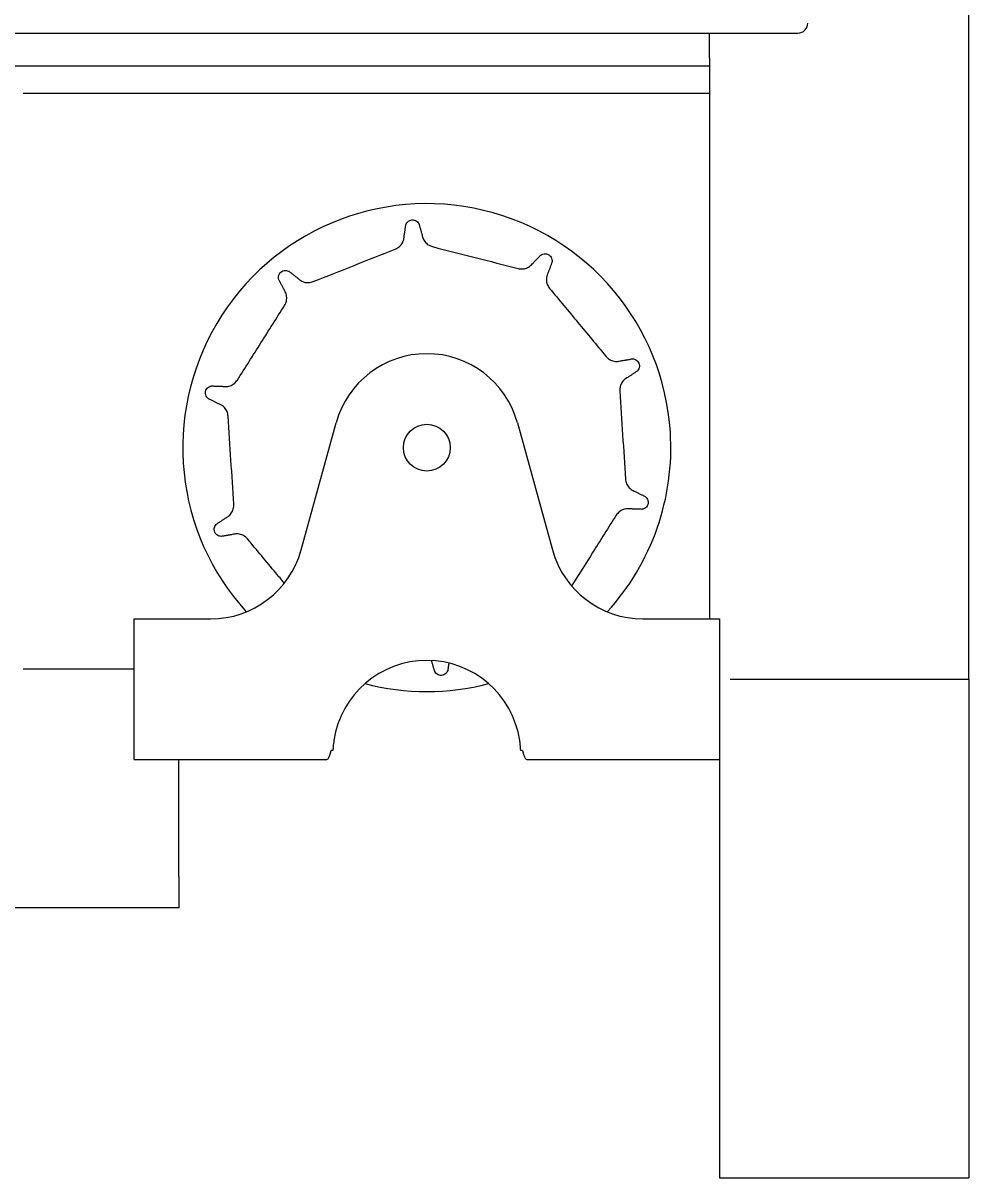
# Model space of a CAD drawing. Header units: inches. Extents: x 2.1 to 23.7, y 8.4 to 18.5.
# Drawn here: x 19.894 to 23.686, y 8.527 to 13.158 of the extents above; entities that cross this region are included whole.
import ezdxf

# ---------------------------------------------------------------- set-up
doc = ezdxf.new("R2010")
doc.units = ezdxf.units.IN
doc.header["$MEASUREMENT"] = 0
doc.layers.add('DIM', color=1, linetype='Continuous')
doc.styles.add('SLDTEXTSTYLE0', font='ARIAL.TTF', dxfattribs={"width": 0.7})
doc.dimstyles.new('SLDDIMSTYLE0', dxfattribs={"dimtxt": 0.15, "dimasz": 0.15, "dimexe": 0, "dimexo": 0.0625, "dimgap": 0.0375, "dimtad": 0, "dimtih": 1, "dimtoh": 1, "dimdec": 3, "dimlfac": 3, "dimrnd": 1e-09, "dimzin": 12, "dimdsep": 46, "dimtxsty": 'SLDTEXTSTYLE0', "dimsah": 1, "dimcen": 0.09, "dimadec": 0, "dimazin": 0, "dimtfac": 1, "dimtdec": 3, "dimtofl": 0, "dimtmove": 0, "dimatfit": 3, "dimfxl": 0, "dimtolj": 1, "dimtzin": 12, "dimarcsym": 0})

# ---------------------------------------------------------------- blocks, each defined once
blk = doc.blocks.new('*D5')
at = {"layer": 'DIM'}
for p, q in [((13.8672, 11.8699), (13.8672, 18.129)), ((23.3063, 14.0115), (23.3063, 18.129)), ((13.8672, 18.069), (18.2593, 18.069)), ((23.3063, 18.069), (18.9142, 18.069))]:
    blk.add_line(p, q, dxfattribs=at)
for points in [[(13.8672, 18.069), (14.0172, 18.049), (14.0172, 18.089)], [(23.3063, 18.069), (23.1563, 18.089), (23.1563, 18.049)]]:
    blk.add_solid(points, dxfattribs=at)
at = {"layer": 'DIM', "char_height": 0.15, "attachment_point": 1, "style": 'SLDTEXTSTYLE0'}
for s, insert in [('28 3/4"', (18.3218, 18.2624)), ('MAX.', (18.3958, 18.0291))]:
    blk.add_mtext(s, dxfattribs=dict(at, insert=insert))

msp = doc.modelspace()

# ---------------------------------------------------------------- linework, layer by layer
at = {"color": 7, "linetype": 'Continuous', "lineweight": 15}
for p, q in [((23.685539, 10.527366), (23.685539, 17.194033)), ((18.158248, 13.118166), (22.999814, 13.118166)), ((22.645748, 13.017983), (22.645748, 13.118166)), ((22.645748, 13.017983), (22.645748, 10.769033)), ((22.645748, 12.985099), (18.074727, 12.985099)), ((19.894081, 12.877366), (22.645748, 12.877366)), ((21.00891, 11.045746), (21.149252, 11.555652)), ((21.875577, 11.555652), (22.015918, 11.045746)), ((20.339081, 10.281699), (20.339081, 10.769033)), ((20.339081, 10.769033), (20.645748, 10.769033)), ((22.379081, 10.769033), (22.685748, 10.769033)), ((22.685748, 10.769033), (22.685748, 10.281699)), ((20.339081, 10.567366), (19.894081, 10.567366)), ((22.729081, 10.527366), (23.685539, 10.527366)), ((22.729081, 10.527366), (23.685539, 10.527366)), ((23.685539, 10.527366), (23.685539, 8.527366)), ((20.339081, 10.205699), (20.339081, 10.281699)), ((22.685748, 10.281699), (22.685748, 10.205699)), ((21.136088, 10.2417), (21.128636, 10.2417)), ((21.896193, 10.2417), (21.888741, 10.2417)), ((20.339081, 10.205699), (21.111321, 10.205699)), ((20.518873, 9.8607), (20.518873, 10.205699)), ((21.913508, 10.205699), (22.685748, 10.205699)), ((22.685539, 10.205699), (22.685539, 8.527366)), ((20.518873, 9.7357), (20.518873, 9.8607)), ((20.518873, 9.7357), (20.518873, 9.6107)), ((20.435539, 9.6107), (17.687206, 9.6107)), ((20.518873, 9.6107), (20.435539, 9.6107)), ((22.685539, 8.527366), (23.685539, 8.527366))]:
    msp.add_line(p, q, dxfattribs=at)
msp.add_circle((21.512414, 11.455699), 0.094, dxfattribs=at)
for centre, radius, start, end in [((22.999814, 13.158099), 0.039933, 270, 0), ((21.512414, 11.455699), 0.978277, 3.682675, 222.301813), ((21.512414, 11.455699), 0.376667, 15.388477, 164.611523), ((21.512414, 11.455699), 0.978277, 317.698187, 3.682675), ((20.645748, 11.145699), 0.376667, 270, 344.611523), ((22.379081, 11.145699), 0.376667, 195.388477, 270), ((21.512414, 10.225699), 0.376667, 8.550008, 171.449992), ((21.512414, 11.455699), 0.978277, 255.324296, 284.675704)]:
    msp.add_arc(centre, radius, start, end, dxfattribs=at)
for centre, start_param, end_param in [((21.111321, 10.281699), 3.14159265, 4.15812715), ((21.913508, 10.281699), 2.12505816, 3.14159265)]:
    msp.add_ellipse(centre, major_axis=(0, 0.076), ratio=0.26794919, start_param=start_param, end_param=end_param, dxfattribs=at)
for points, knots in [([(21.428396, 12.34891), (21.429628, 12.351855), (21.432071, 12.357691), (21.439257, 12.36441), (21.448094, 12.368462), (21.45778, 12.369313), (21.467138, 12.366937), (21.475146, 12.361637), (21.479391, 12.356146), (21.480985, 12.352828), (21.481234, 12.352311)], [0, 0, 0, 0, 0.14376047, 0.28488423, 0.42260739, 0.55813307, 0.69383891, 0.83195873, 0.97383622, 1, 1, 1, 1]), ([(21.386068, 12.25203), (21.389065, 12.253407), (21.397885, 12.257458), (21.410044, 12.268517), (21.419947, 12.285552), (21.421182, 12.298423), (21.421798, 12.304847)], [0, 0, 0, 0, 0.146282704, 0.430461674, 0.715730697, 1, 1, 1, 1]), ([(21.493426, 12.309457), (21.49408, 12.30591), (21.495882, 12.296144), (21.503801, 12.281646), (21.51769, 12.268145), (21.529644, 12.263822), (21.535632, 12.261657)], [0, 0, 0, 0, 0.1599737, 0.44043787, 0.71969115, 1, 1, 1, 1]), ([(21.057468, 12.12138), (21.112204, 12.143143), (21.221738, 12.186693), (21.331271, 12.230243), (21.386068, 12.25203)], [0, 0, 0, 0, 0.49972414, 1, 1, 1, 1]), ([(21.535632, 12.261657), (21.592707, 12.24709), (21.706919, 12.217941), (21.821132, 12.188792), (21.87827, 12.174209)], [0, 0, 0, 0, 0.49972425, 1, 1, 1, 1]), ([(21.969458, 12.227707), (21.972186, 12.229365), (21.977592, 12.232651), (21.987356, 12.233863), (21.996886, 12.231947), (22.005222, 12.226942), (22.011397, 12.219518), (22.014761, 12.210524), (22.014968, 12.203587), (22.014307, 12.199965), (22.014204, 12.199401)], [0, 0, 0, 0, 0.14375941, 0.28488455, 0.42260601, 0.55813421, 0.69384019, 0.83196071, 0.97383635, 1, 1, 1, 1]), ([(21.87827, 12.174209), (21.881504, 12.173561), (21.891021, 12.171655), (21.907358, 12.173455), (21.925382, 12.181415), (21.933946, 12.191102), (21.938221, 12.195937)], [0, 0, 0, 0, 0.14628421, 0.43046215, 0.71573114, 1, 1, 1, 1]), ([(20.919426, 12.128937), (20.918692, 12.132044), (20.917238, 12.138201), (20.919102, 12.147861), (20.923869, 12.156333), (20.931205, 12.162715), (20.940173, 12.166293), (20.949767, 12.166713), (20.956429, 12.164766), (20.959669, 12.163018), (20.960174, 12.162746)], [0, 0, 0, 0, 0.14376004, 0.28488323, 0.42260698, 0.55813284, 0.69383908, 0.8319594, 0.97383542, 1, 1, 1, 1]), ([(20.995226, 12.135242), (20.99784, 12.132758), (21.005038, 12.125916), (21.019967, 12.118841), (21.039139, 12.116083), (21.05135, 12.119612), (21.057468, 12.12138)], [0, 0, 0, 0, 0.159975197, 0.440439288, 0.719692292, 1, 1, 1, 1]), ([(21.998878, 12.157565), (21.997323, 12.154311), (21.99304, 12.145351), (21.990925, 12.128967), (21.994226, 12.109881), (22.001356, 12.099357), (22.004928, 12.094086)], [0, 0, 0, 0, 0.1599743, 0.44043802, 0.7196929, 1, 1, 1, 1]), ([(20.942127, 12.02568), (20.943742, 12.028556), (20.948496, 12.037018), (20.951833, 12.053111), (20.949832, 12.072713), (20.943265, 12.083852), (20.939988, 12.089411)], [0, 0, 0, 0, 0.14628348, 0.43046095, 0.71573147, 1, 1, 1, 1]), ([(22.004928, 12.094086), (22.04254, 12.048753), (22.117807, 11.958039), (22.193073, 11.867324), (22.230727, 11.821941)], [0, 0, 0, 0, 0.49972388, 1, 1, 1, 1]), ([(20.753078, 11.726835), (20.784569, 11.776615), (20.847585, 11.87623), (20.910601, 11.975845), (20.942127, 12.02568)], [0, 0, 0, 0, 0.49972398, 1, 1, 1, 1]), ([(22.230727, 11.821941), (22.232963, 11.819516), (22.239541, 11.81238), (22.253816, 11.804234), (22.273077, 11.80008), (22.2857, 11.802883), (22.292, 11.804281)], [0, 0, 0, 0, 0.14628211, 0.43046081, 0.71573368, 1, 1, 1, 1]), ([(22.335945, 11.811623), (22.339127, 11.811361), (22.345432, 11.810842), (22.354043, 11.806083), (22.360627, 11.798931), (22.364429, 11.789982), (22.365061, 11.780347), (22.362496, 11.771094), (22.358586, 11.76536), (22.355922, 11.762818), (22.355507, 11.762422)], [0, 0, 0, 0, 0.14376023, 0.28488609, 0.42260604, 0.55813476, 0.69384085, 0.83195898, 0.97383627, 1, 1, 1, 1]), ([(20.694575, 11.701466), (20.698151, 11.700992), (20.707995, 11.699688), (20.724231, 11.702739), (20.741363, 11.711776), (20.749168, 11.721809), (20.753078, 11.726835)], [0, 0, 0, 0, 0.159974067, 0.44043871, 0.71969291, 1, 1, 1, 1]), ([(22.318518, 11.737584), (22.315347, 11.735866), (22.306616, 11.731135), (22.295274, 11.719123), (22.286727, 11.701742), (22.286309, 11.689037), (22.2861, 11.682673)], [0, 0, 0, 0, 0.15997303, 0.44043755, 0.71969227, 1, 1, 1, 1]), ([(20.636957, 11.65181), (20.634538, 11.653893), (20.629742, 11.658019), (20.625572, 11.66693), (20.62445, 11.676586), (20.626633, 11.686061), (20.631785, 11.694227), (20.6393, 11.700205), (20.645834, 11.702546), (20.649483, 11.703037), (20.650051, 11.703113)], [0, 0, 0, 0, 0.14376025, 0.28488428, 0.42260728, 0.55813275, 0.69383783, 0.83195918, 0.97383551, 1, 1, 1, 1]), ([(22.2861, 11.682673), (22.289884, 11.62389), (22.297455, 11.50626), (22.305026, 11.38863), (22.308813, 11.329782)], [0, 0, 0, 0, 0.49972441, 1, 1, 1, 1]), ([(20.716016, 11.581617), (20.715632, 11.584893), (20.714505, 11.594533), (20.707744, 11.609514), (20.694604, 11.624196), (20.682745, 11.629348), (20.676825, 11.631919)], [0, 0, 0, 0, 0.1462839, 0.43046271, 0.71573219, 1, 1, 1, 1]), ([(20.738729, 11.228726), (20.734945, 11.287509), (20.727374, 11.405139), (20.719803, 11.522769), (20.716016, 11.581617)], [0, 0, 0, 0, 0.49972384, 1, 1, 1, 1]), ([(22.308813, 11.329782), (22.309197, 11.326506), (22.310324, 11.316866), (22.317085, 11.301885), (22.330225, 11.287203), (22.342084, 11.282051), (22.348004, 11.279479)], [0, 0, 0, 0, 0.14628363, 0.43046106, 0.71573292, 1, 1, 1, 1]), ([(22.387871, 11.259588), (22.390291, 11.257506), (22.395087, 11.25338), (22.399257, 11.244469), (22.400379, 11.234813), (22.398195, 11.225338), (22.393044, 11.217172), (22.385529, 11.211194), (22.378995, 11.208853), (22.375346, 11.208362), (22.374778, 11.208286)], [0, 0, 0, 0, 0.14376018, 0.28488459, 0.42260767, 0.55813345, 0.69384068, 0.83195994, 0.97383564, 1, 1, 1, 1]), ([(20.706311, 11.173814), (20.709482, 11.175533), (20.718213, 11.180264), (20.729555, 11.192276), (20.738102, 11.209657), (20.73852, 11.222362), (20.738729, 11.228726)], [0, 0, 0, 0, 0.15997487, 0.44043953, 0.71969305, 1, 1, 1, 1]), ([(22.330254, 11.209933), (22.326678, 11.210407), (22.316834, 11.211711), (22.300598, 11.20866), (22.283466, 11.199622), (22.275661, 11.18959), (22.271751, 11.184564)], [0, 0, 0, 0, 0.15997342, 0.44043931, 0.71969205, 1, 1, 1, 1]), ([(22.271751, 11.184564), (22.24026, 11.134784), (22.18055, 11.040395), (22.12084, 10.946006), (22.092621, 10.901398)], [0, 0, 0, 0, 0.52739493, 1, 1, 1, 1]), ([(20.688884, 11.099776), (20.685702, 11.100038), (20.679397, 11.100557), (20.670786, 11.105315), (20.664202, 11.112468), (20.660399, 11.121416), (20.659767, 11.131051), (20.662333, 11.140305), (20.666243, 11.146039), (20.668907, 11.148581), (20.669322, 11.148976)], [0, 0, 0, 0, 0.14376057, 0.28488349, 0.42260617, 0.55813203, 0.69383801, 0.83195899, 0.97383547, 1, 1, 1, 1]), ([(20.794102, 11.089457), (20.791866, 11.091882), (20.785288, 11.099018), (20.771013, 11.107165), (20.751752, 11.111319), (20.739129, 11.108516), (20.732829, 11.107117)], [0, 0, 0, 0, 0.14628454, 0.43046307, 0.71573267, 1, 1, 1, 1]), ([(20.940782, 10.912671), (20.929543, 10.926217), (20.880649, 10.985146), (20.831756, 11.044075), (20.794102, 11.089457)], [0, 0, 0, 0, 0.22987785, 1, 1, 1, 1]), ([(21.596433, 10.562489), (21.5952, 10.559544), (21.592758, 10.553708), (21.585572, 10.546988), (21.576735, 10.542937), (21.567049, 10.542086), (21.557691, 10.544462), (21.549683, 10.549761), (21.545438, 10.555253), (21.543843, 10.558571), (21.543595, 10.559088)], [0, 0, 0, 0, 0.14376303, 0.28488507, 0.42260841, 0.55813451, 0.69384119, 0.83196383, 0.97383855, 1, 1, 1, 1]), ([(21.139934, 10.281699), (21.139354, 10.277561), (21.138197, 10.269312), (21.136835, 10.25557), (21.136362, 10.246797), (21.136088, 10.2417)], [0, 0, 0, 0, 0.29661292, 0.59134327, 1, 1, 1, 1]), ([(21.888741, 10.2417), (21.888555, 10.24533), (21.888183, 10.25259), (21.887028, 10.26609), (21.88568, 10.275952), (21.884895, 10.281699)], [0, 0, 0, 0, 0.2944346, 0.58878113, 1, 1, 1, 1])]:
    msp.add_open_spline(points, degree=3, knots=knots, dxfattribs=at)
for points in [[(21.421798, 12.304847), (21.428396, 12.34891)], [(21.481234, 12.352311), (21.493426, 12.309457)], [(21.938221, 12.195937), (21.969458, 12.227707)], [(22.014204, 12.199401), (21.998878, 12.157565)], [(20.960174, 12.162746), (20.995226, 12.135242)], [(20.939988, 12.089411), (20.919426, 12.128937)], [(22.292, 11.804281), (22.335945, 11.811623)], [(22.355507, 11.762422), (22.318518, 11.737584)], [(20.650051, 11.703113), (20.694575, 11.701466)], [(20.676825, 11.631919), (20.636957, 11.65181)], [(22.348004, 11.279479), (22.387871, 11.259588)], [(22.374778, 11.208286), (22.330254, 11.209933)], [(20.669322, 11.148976), (20.706311, 11.173814)], [(20.732829, 11.107117), (20.688884, 11.099776)], [(21.543595, 10.559088), (21.531403, 10.601942)], [(21.600487, 10.589563), (21.596433, 10.562489)]]:
    msp.add_open_spline(points, degree=1, dxfattribs=at)

# ---------------------------------------------------------------- dimensions: what is measured, and where the dimension line sits
at = {"layer": 'DIM'}
dim = msp.add_linear_dim(base=(13.867206, 18.069033), p1=(23.306281, 13.951499), p2=(13.867206, 11.809866), angle=0, text='<>\\PMAX.', dimstyle='SLDDIMSTYLE0', dxfattribs=at)
dim.commit()
dim.dimension.update_dxf_attribs({"geometry": '*D5', "text_midpoint": (18.586744, 18.069033)})

doc.saveas('drawing.dxf')
